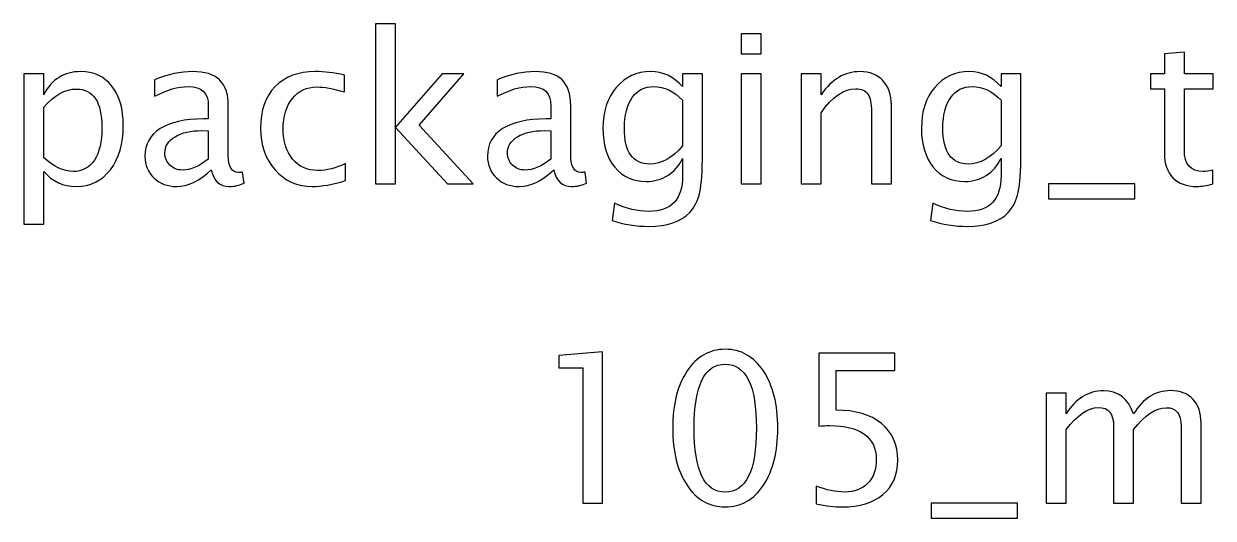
# Model space of a CAD drawing. Header units: centimetres. Extents: x -276 to 74, y -105 to 60.
# Drawn here: x 20.51 to 27.79, y 41.13 to 44.15 of the extents above; entities that cross this region are included whole.
import ezdxf

# ---------------------------------------------------------------- set-up
doc = ezdxf.new("R2010")
doc.units = ezdxf.units.CM
doc.header["$MEASUREMENT"] = 0
doc.layers.add('Layer 1', color=7, linetype='Continuous')

msp = doc.modelspace()

# ---------------------------------------------------------------- linework, layer by layer
at = {"layer": 'Layer 1'}
for points, knots in [([(22.6656, 43.17044), (22.6656, 43.17044), (22.6656, 44.14961), (22.6656, 44.14961), (22.6656, 44.14961), (22.6656, 44.14961), (22.78752, 44.14961), (22.78752, 44.14961), (22.78752, 44.14961), (22.78752, 44.14961), (22.78752, 43.51694), (22.78752, 43.51694), (22.78752, 43.51694), (22.78752, 43.51694), (23.07327, 43.84354), (23.07327, 43.84354), (23.07327, 43.84354), (23.07327, 43.84354), (23.20493, 43.84354), (23.20493, 43.84354), (23.20493, 43.84354), (23.20493, 43.84354), (22.93188, 43.52943), (22.93188, 43.52943), (22.93188, 43.52943), (22.93188, 43.52943), (23.26208, 43.17044), (23.26208, 43.17044), (23.26208, 43.17044), (23.26208, 43.17044), (23.10502, 43.17044), (23.10502, 43.17044), (23.10502, 43.17044), (23.10502, 43.17044), (22.78752, 43.51567), (22.78752, 43.51567), (22.78752, 43.51567), (22.78752, 43.51567), (22.78752, 43.17044), (22.78752, 43.17044), (22.78752, 43.17044), (22.78752, 43.17044), (22.6656, 43.17044), (22.6656, 43.17044)], [0, 0, 0, 0, 0.0833333, 0.0833333, 0.0833333, 0.0833333, 0.1666667, 0.1666667, 0.1666667, 0.1666667, 0.25, 0.25, 0.25, 0.25, 0.3333333, 0.3333333, 0.3333333, 0.3333333, 0.4166667, 0.4166667, 0.4166667, 0.4166667, 0.5, 0.5, 0.5, 0.5, 0.5833333, 0.5833333, 0.5833333, 0.5833333, 0.6666667, 0.6666667, 0.6666667, 0.6666667, 0.75, 0.75, 0.75, 0.75, 0.8333333, 0.8333333, 0.8333333, 0.8333333, 1, 1, 1, 1]), ([(24.90102, 43.96673), (24.90102, 43.96673), (24.90102, 44.08865), (24.90102, 44.08865), (24.90102, 44.08865), (24.90102, 44.08865), (25.02294, 44.08865), (25.02294, 44.08865), (25.02294, 44.08865), (25.02294, 44.08865), (25.02294, 43.96673), (25.02294, 43.96673), (25.02294, 43.96673), (25.02294, 43.96673), (24.90102, 43.96673), (24.90102, 43.96673)], [0, 0, 0, 0, 0.2, 0.2, 0.2, 0.2, 0.4, 0.4, 0.4, 0.4, 0.6, 0.6, 0.6, 0.6, 1, 1, 1, 1]), ([(27.78414, 43.17065), (27.74646, 43.16028), (27.71366, 43.1552), (27.68593, 43.1552), (27.68593, 43.1552), (27.6237, 43.1552), (27.57523, 43.17298), (27.54051, 43.20854), (27.54051, 43.20854), (27.50559, 43.2441), (27.48823, 43.29342), (27.48823, 43.35671), (27.48823, 43.35671), (27.48823, 43.35671), (27.48823, 43.7521), (27.48823, 43.7521), (27.48823, 43.7521), (27.48823, 43.7521), (27.40399, 43.7521), (27.40399, 43.7521), (27.40399, 43.7521), (27.40399, 43.7521), (27.40399, 43.84354), (27.40399, 43.84354), (27.40399, 43.84354), (27.40399, 43.84354), (27.48823, 43.84354), (27.48823, 43.84354), (27.48823, 43.84354), (27.48823, 43.84354), (27.48823, 43.96525), (27.48823, 43.96525), (27.48823, 43.96525), (27.48823, 43.96525), (27.61015, 43.97689), (27.61015, 43.97689), (27.61015, 43.97689), (27.61015, 43.97689), (27.61015, 43.84354), (27.61015, 43.84354), (27.61015, 43.84354), (27.61015, 43.84354), (27.78668, 43.84354), (27.78668, 43.84354), (27.78668, 43.84354), (27.78668, 43.84354), (27.78668, 43.7521), (27.78668, 43.7521), (27.78668, 43.7521), (27.78668, 43.7521), (27.61015, 43.7521), (27.61015, 43.7521), (27.61015, 43.7521), (27.61015, 43.7521), (27.61015, 43.37872), (27.61015, 43.37872), (27.61015, 43.37872), (27.61015, 43.29067), (27.64846, 43.24664), (27.72487, 43.24664), (27.72487, 43.24664), (27.74117, 43.24664), (27.76086, 43.24939), (27.78414, 43.25468), (27.78414, 43.25468), (27.78414, 43.25468), (27.78414, 43.17065), (27.78414, 43.17065)], [0, 0, 0, 0, 0.0555556, 0.0555556, 0.0555556, 0.0555556, 0.1111111, 0.1111111, 0.1111111, 0.1111111, 0.1666667, 0.1666667, 0.1666667, 0.1666667, 0.2222222, 0.2222222, 0.2222222, 0.2222222, 0.2777778, 0.2777778, 0.2777778, 0.2777778, 0.3333333, 0.3333333, 0.3333333, 0.3333333, 0.3888889, 0.3888889, 0.3888889, 0.3888889, 0.4444444, 0.4444444, 0.4444444, 0.4444444, 0.5, 0.5, 0.5, 0.5, 0.5555556, 0.5555556, 0.5555556, 0.5555556, 0.6111111, 0.6111111, 0.6111111, 0.6111111, 0.6666667, 0.6666667, 0.6666667, 0.6666667, 0.7222222, 0.7222222, 0.7222222, 0.7222222, 0.7777778, 0.7777778, 0.7777778, 0.7777778, 0.8333333, 0.8333333, 0.8333333, 0.8333333, 0.8888889, 0.8888889, 0.8888889, 0.8888889, 1, 1, 1, 1]), ([(20.51465, 42.92533), (20.51465, 42.92533), (20.51465, 43.84354), (20.51465, 43.84354), (20.51465, 43.84354), (20.51465, 43.84354), (20.63657, 43.84354), (20.63657, 43.84354), (20.63657, 43.84354), (20.63657, 43.84354), (20.63657, 43.71633), (20.63657, 43.71633), (20.63657, 43.71633), (20.68652, 43.81052), (20.76167, 43.85751), (20.86178, 43.85751), (20.86178, 43.85751), (20.94285, 43.85751), (21.00656, 43.82809), (21.05313, 43.76903), (21.05313, 43.76903), (21.0997, 43.70998), (21.12298, 43.62933), (21.12298, 43.5271), (21.12298, 43.5271), (21.12298, 43.41576), (21.09652, 43.3258), (21.04382, 43.25765), (21.04382, 43.25765), (20.99111, 43.18928), (20.92169, 43.1552), (20.83575, 43.1552), (20.83575, 43.1552), (20.75595, 43.1552), (20.68949, 43.18568), (20.63657, 43.24685), (20.63657, 43.24685), (20.63657, 43.24685), (20.63657, 42.92533), (20.63657, 42.92533), (20.63657, 42.92533), (20.63657, 42.92533), (20.51465, 42.92533), (20.51465, 42.92533)], [0, 0, 0, 0, 0.0833333, 0.0833333, 0.0833333, 0.0833333, 0.1666667, 0.1666667, 0.1666667, 0.1666667, 0.25, 0.25, 0.25, 0.25, 0.3333333, 0.3333333, 0.3333333, 0.3333333, 0.4166667, 0.4166667, 0.4166667, 0.4166667, 0.5, 0.5, 0.5, 0.5, 0.5833333, 0.5833333, 0.5833333, 0.5833333, 0.6666667, 0.6666667, 0.6666667, 0.6666667, 0.75, 0.75, 0.75, 0.75, 0.8333333, 0.8333333, 0.8333333, 0.8333333, 1, 1, 1, 1]), ([(21.66082, 43.25617), (21.58759, 43.18886), (21.5171, 43.1552), (21.44937, 43.1552), (21.44937, 43.1552), (21.3937, 43.1552), (21.34734, 43.17256), (21.31073, 43.20748), (21.31073, 43.20748), (21.2739, 43.24241), (21.25548, 43.28643), (21.25548, 43.33956), (21.25548, 43.33956), (21.25548, 43.41301), (21.28638, 43.46953), (21.34819, 43.5089), (21.34819, 43.5089), (21.41, 43.54827), (21.49869, 43.56795), (21.61426, 43.56795), (21.61426, 43.56795), (21.61426, 43.56795), (21.64283, 43.56795), (21.64283, 43.56795), (21.64283, 43.56795), (21.64283, 43.56795), (21.64283, 43.64902), (21.64283, 43.64902), (21.64283, 43.64902), (21.64283, 43.72712), (21.60219, 43.76607), (21.5207, 43.76607), (21.5207, 43.76607), (21.45762, 43.76607), (21.38862, 43.74617), (21.3139, 43.70638), (21.3139, 43.70638), (21.3139, 43.70638), (21.3139, 43.80671), (21.3139, 43.80671), (21.3139, 43.80671), (21.39603, 43.84058), (21.4735, 43.85751), (21.5461, 43.85751), (21.5461, 43.85751), (21.62082, 43.85751), (21.67606, 43.84058), (21.71141, 43.8065), (21.71141, 43.8065), (21.74697, 43.77242), (21.76475, 43.71993), (21.76475, 43.64902), (21.76475, 43.64902), (21.76475, 43.64902), (21.76475, 43.34485), (21.76475, 43.34485), (21.76475, 43.34485), (21.76475, 43.27522), (21.78613, 43.24029), (21.8291, 43.24029), (21.8291, 43.24029), (21.83439, 43.24029), (21.84222, 43.24114), (21.85259, 43.24283), (21.85259, 43.24283), (21.85259, 43.24283), (21.86127, 43.1751), (21.86127, 43.1751), (21.86127, 43.1751), (21.83354, 43.16176), (21.80306, 43.1552), (21.76962, 43.1552), (21.76962, 43.1552), (21.71268, 43.1552), (21.67649, 43.18886), (21.66082, 43.25617)], [0, 0, 0, 0, 0.05, 0.05, 0.05, 0.05, 0.1, 0.1, 0.1, 0.1, 0.15, 0.15, 0.15, 0.15, 0.2, 0.2, 0.2, 0.2, 0.25, 0.25, 0.25, 0.25, 0.3, 0.3, 0.3, 0.3, 0.35, 0.35, 0.35, 0.35, 0.4, 0.4, 0.4, 0.4, 0.45, 0.45, 0.45, 0.45, 0.5, 0.5, 0.5, 0.5, 0.55, 0.55, 0.55, 0.55, 0.6, 0.6, 0.6, 0.6, 0.65, 0.65, 0.65, 0.65, 0.7, 0.7, 0.7, 0.7, 0.75, 0.75, 0.75, 0.75, 0.8, 0.8, 0.8, 0.8, 0.85, 0.85, 0.85, 0.85, 0.9, 0.9, 0.9, 0.9, 1, 1, 1, 1]), ([(22.48251, 43.19076), (22.40356, 43.16705), (22.3354, 43.1552), (22.27804, 43.1552), (22.27804, 43.1552), (22.18702, 43.1552), (22.11167, 43.18886), (22.05177, 43.25595), (22.05177, 43.25595), (21.99187, 43.32326), (21.96181, 43.40814), (21.96181, 43.51038), (21.96181, 43.51038), (21.96181, 43.6196), (21.99144, 43.7049), (22.05071, 43.76586), (22.05071, 43.76586), (22.10998, 43.82703), (22.19274, 43.85751), (22.299, 43.85751), (22.299, 43.85751), (22.35128, 43.85751), (22.41012, 43.85031), (22.47489, 43.83592), (22.47489, 43.83592), (22.47489, 43.83592), (22.47489, 43.73305), (22.47489, 43.73305), (22.47489, 43.73305), (22.4061, 43.75337), (22.35001, 43.76353), (22.30683, 43.76353), (22.30683, 43.76353), (22.24417, 43.76353), (22.19401, 43.74004), (22.15654, 43.69326), (22.15654, 43.69326), (22.11908, 43.64648), (22.10024, 43.58404), (22.10024, 43.50614), (22.10024, 43.50614), (22.10024, 43.43058), (22.11971, 43.36962), (22.15845, 43.32284), (22.15845, 43.32284), (22.19718, 43.27627), (22.24777, 43.25299), (22.31064, 43.25299), (22.31064, 43.25299), (22.36631, 43.25299), (22.42346, 43.26738), (22.48251, 43.29617), (22.48251, 43.29617), (22.48251, 43.29617), (22.48251, 43.19076), (22.48251, 43.19076)], [0, 0, 0, 0, 0.0666667, 0.0666667, 0.0666667, 0.0666667, 0.1333333, 0.1333333, 0.1333333, 0.1333333, 0.2, 0.2, 0.2, 0.2, 0.2666667, 0.2666667, 0.2666667, 0.2666667, 0.3333333, 0.3333333, 0.3333333, 0.3333333, 0.4, 0.4, 0.4, 0.4, 0.4666667, 0.4666667, 0.4666667, 0.4666667, 0.5333333, 0.5333333, 0.5333333, 0.5333333, 0.6, 0.6, 0.6, 0.6, 0.6666667, 0.6666667, 0.6666667, 0.6666667, 0.7333333, 0.7333333, 0.7333333, 0.7333333, 0.8, 0.8, 0.8, 0.8, 0.8666667, 0.8666667, 0.8666667, 0.8666667, 1, 1, 1, 1]), ([(23.75484, 43.25617), (23.68161, 43.18886), (23.61112, 43.1552), (23.54339, 43.1552), (23.54339, 43.1552), (23.48772, 43.1552), (23.44136, 43.17256), (23.40475, 43.20748), (23.40475, 43.20748), (23.36792, 43.24241), (23.3495, 43.28643), (23.3495, 43.33956), (23.3495, 43.33956), (23.3495, 43.41301), (23.3804, 43.46953), (23.44221, 43.5089), (23.44221, 43.5089), (23.50402, 43.54827), (23.59271, 43.56795), (23.70828, 43.56795), (23.70828, 43.56795), (23.70828, 43.56795), (23.73685, 43.56795), (23.73685, 43.56795), (23.73685, 43.56795), (23.73685, 43.56795), (23.73685, 43.64902), (23.73685, 43.64902), (23.73685, 43.64902), (23.73685, 43.72712), (23.69621, 43.76607), (23.61472, 43.76607), (23.61472, 43.76607), (23.55164, 43.76607), (23.48264, 43.74617), (23.40792, 43.70638), (23.40792, 43.70638), (23.40792, 43.70638), (23.40792, 43.80671), (23.40792, 43.80671), (23.40792, 43.80671), (23.49005, 43.84058), (23.56752, 43.85751), (23.64012, 43.85751), (23.64012, 43.85751), (23.71484, 43.85751), (23.77008, 43.84058), (23.80543, 43.8065), (23.80543, 43.8065), (23.84099, 43.77242), (23.85877, 43.71993), (23.85877, 43.64902), (23.85877, 43.64902), (23.85877, 43.64902), (23.85877, 43.34485), (23.85877, 43.34485), (23.85877, 43.34485), (23.85877, 43.27522), (23.88015, 43.24029), (23.92312, 43.24029), (23.92312, 43.24029), (23.92841, 43.24029), (23.93624, 43.24114), (23.94661, 43.24283), (23.94661, 43.24283), (23.94661, 43.24283), (23.95529, 43.1751), (23.95529, 43.1751), (23.95529, 43.1751), (23.92756, 43.16176), (23.89708, 43.1552), (23.86364, 43.1552), (23.86364, 43.1552), (23.8067, 43.1552), (23.77051, 43.18886), (23.75484, 43.25617)], [0, 0, 0, 0, 0.05, 0.05, 0.05, 0.05, 0.1, 0.1, 0.1, 0.1, 0.15, 0.15, 0.15, 0.15, 0.2, 0.2, 0.2, 0.2, 0.25, 0.25, 0.25, 0.25, 0.3, 0.3, 0.3, 0.3, 0.35, 0.35, 0.35, 0.35, 0.4, 0.4, 0.4, 0.4, 0.45, 0.45, 0.45, 0.45, 0.5, 0.5, 0.5, 0.5, 0.55, 0.55, 0.55, 0.55, 0.6, 0.6, 0.6, 0.6, 0.65, 0.65, 0.65, 0.65, 0.7, 0.7, 0.7, 0.7, 0.75, 0.75, 0.75, 0.75, 0.8, 0.8, 0.8, 0.8, 0.85, 0.85, 0.85, 0.85, 0.9, 0.9, 0.9, 0.9, 1, 1, 1, 1]), ([(24.11171, 42.94692), (24.11171, 42.94692), (24.1261, 43.05233), (24.1261, 43.05233), (24.1261, 43.05233), (24.1968, 43.01931), (24.26686, 43.0028), (24.33608, 43.0028), (24.33608, 43.0028), (24.47345, 43.0028), (24.54224, 43.07561), (24.54224, 43.22103), (24.54224, 43.22103), (24.54224, 43.22103), (24.54224, 43.32686), (24.54224, 43.32686), (24.54224, 43.32686), (24.52107, 43.2822), (24.49102, 43.2477), (24.45186, 43.22293), (24.45186, 43.22293), (24.4127, 43.19817), (24.3691, 43.18568), (24.32105, 43.18568), (24.32105, 43.18568), (24.23956, 43.18568), (24.175, 43.21489), (24.12737, 43.27331), (24.12737, 43.27331), (24.07975, 43.33173), (24.05583, 43.41089), (24.05583, 43.5108), (24.05583, 43.5108), (24.05583, 43.61304), (24.08292, 43.69643), (24.13711, 43.76099), (24.13711, 43.76099), (24.19151, 43.82534), (24.26157, 43.85751), (24.34772, 43.85751), (24.34772, 43.85751), (24.42307, 43.85751), (24.48805, 43.82703), (24.54224, 43.76586), (24.54224, 43.76586), (24.54224, 43.76586), (24.54224, 43.84354), (24.54224, 43.84354), (24.54224, 43.84354), (24.54224, 43.84354), (24.66416, 43.84354), (24.66416, 43.84354), (24.66416, 43.84354), (24.66416, 43.84354), (24.66416, 43.35417), (24.66416, 43.35417), (24.66416, 43.35417), (24.66416, 43.24897), (24.65866, 43.17108), (24.64765, 43.12049), (24.64765, 43.12049), (24.63686, 43.0699), (24.61611, 43.02841), (24.58606, 42.99624), (24.58606, 42.99624), (24.53272, 42.93972), (24.44932, 42.91136), (24.33608, 42.91136), (24.33608, 42.91136), (24.2584, 42.91136), (24.18368, 42.92321), (24.11171, 42.94692)], [0, 0, 0, 0, 0.0526316, 0.0526316, 0.0526316, 0.0526316, 0.1052632, 0.1052632, 0.1052632, 0.1052632, 0.1578947, 0.1578947, 0.1578947, 0.1578947, 0.2105263, 0.2105263, 0.2105263, 0.2105263, 0.2631579, 0.2631579, 0.2631579, 0.2631579, 0.3157895, 0.3157895, 0.3157895, 0.3157895, 0.3684211, 0.3684211, 0.3684211, 0.3684211, 0.4210526, 0.4210526, 0.4210526, 0.4210526, 0.4736842, 0.4736842, 0.4736842, 0.4736842, 0.5263158, 0.5263158, 0.5263158, 0.5263158, 0.5789474, 0.5789474, 0.5789474, 0.5789474, 0.6315789, 0.6315789, 0.6315789, 0.6315789, 0.6842105, 0.6842105, 0.6842105, 0.6842105, 0.7368421, 0.7368421, 0.7368421, 0.7368421, 0.7894737, 0.7894737, 0.7894737, 0.7894737, 0.8421053, 0.8421053, 0.8421053, 0.8421053, 0.8947368, 0.8947368, 0.8947368, 0.8947368, 1, 1, 1, 1]), ([(25.26805, 43.17044), (25.26805, 43.17044), (25.26805, 43.84354), (25.26805, 43.84354), (25.26805, 43.84354), (25.26805, 43.84354), (25.38997, 43.84354), (25.38997, 43.84354), (25.38997, 43.84354), (25.38997, 43.84354), (25.38997, 43.71633), (25.38997, 43.71633), (25.38997, 43.71633), (25.45453, 43.81052), (25.53369, 43.85751), (25.62725, 43.85751), (25.62725, 43.85751), (25.68609, 43.85751), (25.73287, 43.8391), (25.76737, 43.80205), (25.76737, 43.80205), (25.80187, 43.76522), (25.81923, 43.71548), (25.81923, 43.65325), (25.81923, 43.65325), (25.81923, 43.65325), (25.81923, 43.17044), (25.81923, 43.17044), (25.81923, 43.17044), (25.81923, 43.17044), (25.69731, 43.17044), (25.69731, 43.17044), (25.69731, 43.17044), (25.69731, 43.17044), (25.69731, 43.61346), (25.69731, 43.61346), (25.69731, 43.61346), (25.69731, 43.66341), (25.6899, 43.69897), (25.6753, 43.72014), (25.6753, 43.72014), (25.66048, 43.74152), (25.63614, 43.7521), (25.60206, 43.7521), (25.60206, 43.7521), (25.52713, 43.7521), (25.45643, 43.70321), (25.38997, 43.60542), (25.38997, 43.60542), (25.38997, 43.60542), (25.38997, 43.17044), (25.38997, 43.17044), (25.38997, 43.17044), (25.38997, 43.17044), (25.26805, 43.17044), (25.26805, 43.17044)], [0, 0, 0, 0, 0.0666667, 0.0666667, 0.0666667, 0.0666667, 0.1333333, 0.1333333, 0.1333333, 0.1333333, 0.2, 0.2, 0.2, 0.2, 0.2666667, 0.2666667, 0.2666667, 0.2666667, 0.3333333, 0.3333333, 0.3333333, 0.3333333, 0.4, 0.4, 0.4, 0.4, 0.4666667, 0.4666667, 0.4666667, 0.4666667, 0.5333333, 0.5333333, 0.5333333, 0.5333333, 0.6, 0.6, 0.6, 0.6, 0.6666667, 0.6666667, 0.6666667, 0.6666667, 0.7333333, 0.7333333, 0.7333333, 0.7333333, 0.8, 0.8, 0.8, 0.8, 0.8666667, 0.8666667, 0.8666667, 0.8666667, 1, 1, 1, 1]), ([(26.05884, 42.94692), (26.05884, 42.94692), (26.07323, 43.05233), (26.07323, 43.05233), (26.07323, 43.05233), (26.14393, 43.01931), (26.21399, 43.0028), (26.28321, 43.0028), (26.28321, 43.0028), (26.42058, 43.0028), (26.48937, 43.07561), (26.48937, 43.22103), (26.48937, 43.22103), (26.48937, 43.22103), (26.48937, 43.32686), (26.48937, 43.32686), (26.48937, 43.32686), (26.4682, 43.2822), (26.43815, 43.2477), (26.39899, 43.22293), (26.39899, 43.22293), (26.35983, 43.19817), (26.31623, 43.18568), (26.26818, 43.18568), (26.26818, 43.18568), (26.18669, 43.18568), (26.12213, 43.21489), (26.0745, 43.27331), (26.0745, 43.27331), (26.02688, 43.33173), (26.00296, 43.41089), (26.00296, 43.5108), (26.00296, 43.5108), (26.00296, 43.61304), (26.03005, 43.69643), (26.08424, 43.76099), (26.08424, 43.76099), (26.13864, 43.82534), (26.2087, 43.85751), (26.29485, 43.85751), (26.29485, 43.85751), (26.3702, 43.85751), (26.43518, 43.82703), (26.48937, 43.76586), (26.48937, 43.76586), (26.48937, 43.76586), (26.48937, 43.84354), (26.48937, 43.84354), (26.48937, 43.84354), (26.48937, 43.84354), (26.61129, 43.84354), (26.61129, 43.84354), (26.61129, 43.84354), (26.61129, 43.84354), (26.61129, 43.35417), (26.61129, 43.35417), (26.61129, 43.35417), (26.61129, 43.24897), (26.60579, 43.17108), (26.59478, 43.12049), (26.59478, 43.12049), (26.58399, 43.0699), (26.56324, 43.02841), (26.53319, 42.99624), (26.53319, 42.99624), (26.47985, 42.93972), (26.39645, 42.91136), (26.28321, 42.91136), (26.28321, 42.91136), (26.20553, 42.91136), (26.13081, 42.92321), (26.05884, 42.94692)], [0, 0, 0, 0, 0.0526316, 0.0526316, 0.0526316, 0.0526316, 0.1052632, 0.1052632, 0.1052632, 0.1052632, 0.1578947, 0.1578947, 0.1578947, 0.1578947, 0.2105263, 0.2105263, 0.2105263, 0.2105263, 0.2631579, 0.2631579, 0.2631579, 0.2631579, 0.3157895, 0.3157895, 0.3157895, 0.3157895, 0.3684211, 0.3684211, 0.3684211, 0.3684211, 0.4210526, 0.4210526, 0.4210526, 0.4210526, 0.4736842, 0.4736842, 0.4736842, 0.4736842, 0.5263158, 0.5263158, 0.5263158, 0.5263158, 0.5789474, 0.5789474, 0.5789474, 0.5789474, 0.6315789, 0.6315789, 0.6315789, 0.6315789, 0.6842105, 0.6842105, 0.6842105, 0.6842105, 0.7368421, 0.7368421, 0.7368421, 0.7368421, 0.7894737, 0.7894737, 0.7894737, 0.7894737, 0.8421053, 0.8421053, 0.8421053, 0.8421053, 0.8947368, 0.8947368, 0.8947368, 0.8947368, 1, 1, 1, 1]), ([(24.90102, 43.17044), (24.90102, 43.17044), (24.90102, 43.84354), (24.90102, 43.84354), (24.90102, 43.84354), (24.90102, 43.84354), (25.02294, 43.84354), (25.02294, 43.84354), (25.02294, 43.84354), (25.02294, 43.84354), (25.02294, 43.17044), (25.02294, 43.17044), (25.02294, 43.17044), (25.02294, 43.17044), (24.90102, 43.17044), (24.90102, 43.17044)], [0, 0, 0, 0, 0.2, 0.2, 0.2, 0.2, 0.4, 0.4, 0.4, 0.4, 0.6, 0.6, 0.6, 0.6, 1, 1, 1, 1]), ([(20.63657, 43.33088), (20.69944, 43.27479), (20.75934, 43.24664), (20.81628, 43.24664), (20.81628, 43.24664), (20.87237, 43.24664), (20.91576, 43.27014), (20.94624, 43.31691), (20.94624, 43.31691), (20.97693, 43.36369), (20.99217, 43.42952), (20.99217, 43.51461), (20.99217, 43.51461), (20.99217, 43.67209), (20.9401, 43.75083), (20.83596, 43.75083), (20.83596, 43.75083), (20.7678, 43.75083), (20.70134, 43.714), (20.63657, 43.64013), (20.63657, 43.64013), (20.63657, 43.64013), (20.63657, 43.33088), (20.63657, 43.33088)], [0, 0, 0, 0, 0.1428571, 0.1428571, 0.1428571, 0.1428571, 0.2857143, 0.2857143, 0.2857143, 0.2857143, 0.4285714, 0.4285714, 0.4285714, 0.4285714, 0.5714286, 0.5714286, 0.5714286, 0.5714286, 0.7142857, 0.7142857, 0.7142857, 0.7142857, 1, 1, 1, 1]), ([(24.54224, 43.40327), (24.54224, 43.40327), (24.54224, 43.68246), (24.54224, 43.68246), (24.54224, 43.68246), (24.48848, 43.73813), (24.42985, 43.76607), (24.36656, 43.76607), (24.36656, 43.76607), (24.31025, 43.76607), (24.26623, 43.74363), (24.23448, 43.69855), (24.23448, 43.69855), (24.20252, 43.65368), (24.18664, 43.59123), (24.18664, 43.51165), (24.18664, 43.51165), (24.18664, 43.36539), (24.2385, 43.29236), (24.34243, 43.29236), (24.34243, 43.29236), (24.41312, 43.29236), (24.4798, 43.3294), (24.54224, 43.40327)], [0, 0, 0, 0, 0.1428571, 0.1428571, 0.1428571, 0.1428571, 0.2857143, 0.2857143, 0.2857143, 0.2857143, 0.4285714, 0.4285714, 0.4285714, 0.4285714, 0.5714286, 0.5714286, 0.5714286, 0.5714286, 0.7142857, 0.7142857, 0.7142857, 0.7142857, 1, 1, 1, 1]), ([(26.48937, 43.40327), (26.48937, 43.40327), (26.48937, 43.68246), (26.48937, 43.68246), (26.48937, 43.68246), (26.43561, 43.73813), (26.37698, 43.76607), (26.31369, 43.76607), (26.31369, 43.76607), (26.25738, 43.76607), (26.21336, 43.74363), (26.18161, 43.69855), (26.18161, 43.69855), (26.14965, 43.65368), (26.13377, 43.59123), (26.13377, 43.51165), (26.13377, 43.51165), (26.13377, 43.36539), (26.18563, 43.29236), (26.28956, 43.29236), (26.28956, 43.29236), (26.36025, 43.29236), (26.42693, 43.3294), (26.48937, 43.40327)], [0, 0, 0, 0, 0.1428571, 0.1428571, 0.1428571, 0.1428571, 0.2857143, 0.2857143, 0.2857143, 0.2857143, 0.4285714, 0.4285714, 0.4285714, 0.4285714, 0.5714286, 0.5714286, 0.5714286, 0.5714286, 0.7142857, 0.7142857, 0.7142857, 0.7142857, 1, 1, 1, 1]), ([(21.64283, 43.32263), (21.64283, 43.32263), (21.64283, 43.49556), (21.64283, 43.49556), (21.64283, 43.49556), (21.64283, 43.49556), (21.60367, 43.49683), (21.60367, 43.49683), (21.60367, 43.49683), (21.53594, 43.49683), (21.48133, 43.48434), (21.43963, 43.45937), (21.43963, 43.45937), (21.39814, 43.43418), (21.3774, 43.40095), (21.3774, 43.35946), (21.3774, 43.35946), (21.3774, 43.33046), (21.38777, 43.30591), (21.4083, 43.2858), (21.4083, 43.2858), (21.42905, 43.26569), (21.45424, 43.25553), (21.48408, 43.25553), (21.48408, 43.25553), (21.53488, 43.25553), (21.5878, 43.27797), (21.64283, 43.32263)], [0, 0, 0, 0, 0.125, 0.125, 0.125, 0.125, 0.25, 0.25, 0.25, 0.25, 0.375, 0.375, 0.375, 0.375, 0.5, 0.5, 0.5, 0.5, 0.625, 0.625, 0.625, 0.625, 0.75, 0.75, 0.75, 0.75, 1, 1, 1, 1]), ([(23.73685, 43.32263), (23.73685, 43.32263), (23.73685, 43.49556), (23.73685, 43.49556), (23.73685, 43.49556), (23.73685, 43.49556), (23.69769, 43.49683), (23.69769, 43.49683), (23.69769, 43.49683), (23.62996, 43.49683), (23.57535, 43.48434), (23.53365, 43.45937), (23.53365, 43.45937), (23.49216, 43.43418), (23.47142, 43.40095), (23.47142, 43.35946), (23.47142, 43.35946), (23.47142, 43.33046), (23.48179, 43.30591), (23.50232, 43.2858), (23.50232, 43.2858), (23.52307, 43.26569), (23.54826, 43.25553), (23.5781, 43.25553), (23.5781, 43.25553), (23.6289, 43.25553), (23.68182, 43.27797), (23.73685, 43.32263)], [0, 0, 0, 0, 0.125, 0.125, 0.125, 0.125, 0.25, 0.25, 0.25, 0.25, 0.375, 0.375, 0.375, 0.375, 0.5, 0.5, 0.5, 0.5, 0.625, 0.625, 0.625, 0.625, 0.75, 0.75, 0.75, 0.75, 1, 1, 1, 1]), ([(26.77957, 43.079), (26.77957, 43.079), (26.77957, 43.17044), (26.77957, 43.17044), (26.77957, 43.17044), (26.77957, 43.17044), (27.30789, 43.17044), (27.30789, 43.17044), (27.30789, 43.17044), (27.30789, 43.17044), (27.30789, 43.079), (27.30789, 43.079), (27.30789, 43.079), (27.30789, 43.079), (26.77957, 43.079), (26.77957, 43.079)], [0, 0, 0, 0, 0.2, 0.2, 0.2, 0.2, 0.4, 0.4, 0.4, 0.4, 0.6, 0.6, 0.6, 0.6, 1, 1, 1, 1]), ([(23.9316, 41.21887), (23.9316, 41.21887), (23.9316, 42.04564), (23.9316, 42.04564), (23.9316, 42.04564), (23.9316, 42.04564), (23.78555, 42.04564), (23.78555, 42.04564), (23.78555, 42.04564), (23.78555, 42.04564), (23.78555, 42.12184), (23.78555, 42.12184), (23.78555, 42.12184), (23.78555, 42.12184), (24.05352, 42.1447), (24.05352, 42.1447), (24.05352, 42.1447), (24.05352, 42.1447), (24.05352, 41.21887), (24.05352, 41.21887), (24.05352, 41.21887), (24.05352, 41.21887), (23.9316, 41.21887), (23.9316, 41.21887)], [0, 0, 0, 0, 0.1428571, 0.1428571, 0.1428571, 0.1428571, 0.2857143, 0.2857143, 0.2857143, 0.2857143, 0.4285714, 0.4285714, 0.4285714, 0.4285714, 0.5714286, 0.5714286, 0.5714286, 0.5714286, 0.7142857, 0.7142857, 0.7142857, 0.7142857, 1, 1, 1, 1]), ([(24.80324, 41.19601), (24.70693, 41.19601), (24.62925, 41.24025), (24.57041, 41.32851), (24.57041, 41.32851), (24.51135, 41.41678), (24.48193, 41.5332), (24.48193, 41.67798), (24.48193, 41.67798), (24.48193, 41.82276), (24.51135, 41.93917), (24.57041, 42.02744), (24.57041, 42.02744), (24.62925, 42.1157), (24.70693, 42.15994), (24.80324, 42.15994), (24.80324, 42.15994), (24.89997, 42.15994), (24.97765, 42.11591), (25.0365, 42.02786), (25.0365, 42.02786), (25.09513, 41.93981), (25.12455, 41.82318), (25.12455, 41.67798), (25.12455, 41.67798), (25.12455, 41.5332), (25.09513, 41.41678), (25.0365, 41.32851), (25.0365, 41.32851), (24.97765, 41.24025), (24.89997, 41.19601), (24.80324, 41.19601)], [0, 0, 0, 0, 0.1111111, 0.1111111, 0.1111111, 0.1111111, 0.2222222, 0.2222222, 0.2222222, 0.2222222, 0.3333333, 0.3333333, 0.3333333, 0.3333333, 0.4444444, 0.4444444, 0.4444444, 0.4444444, 0.5555556, 0.5555556, 0.5555556, 0.5555556, 0.6666667, 0.6666667, 0.6666667, 0.6666667, 0.7777778, 0.7777778, 0.7777778, 0.7777778, 1, 1, 1, 1]), ([(25.35992, 41.21506), (25.35992, 41.21506), (25.35992, 41.32428), (25.35992, 41.32428), (25.35992, 41.32428), (25.42067, 41.29973), (25.47824, 41.28745), (25.53328, 41.28745), (25.53328, 41.28745), (25.59339, 41.28745), (25.6408, 41.30523), (25.6753, 41.34079), (25.6753, 41.34079), (25.70981, 41.37635), (25.72695, 41.42525), (25.72695, 41.48748), (25.72695, 41.48748), (25.72695, 41.55436), (25.70261, 41.60559), (25.65393, 41.64093), (25.65393, 41.64093), (25.60524, 41.67628), (25.53476, 41.69385), (25.44268, 41.69385), (25.44268, 41.69385), (25.4213, 41.69385), (25.39866, 41.69237), (25.37516, 41.68941), (25.37516, 41.68941), (25.37516, 41.68941), (25.37516, 42.13708), (25.37516, 42.13708), (25.37516, 42.13708), (25.37516, 42.13708), (25.83998, 42.13708), (25.83998, 42.13708), (25.83998, 42.13708), (25.83998, 42.13708), (25.83998, 42.0304), (25.83998, 42.0304), (25.83998, 42.0304), (25.83998, 42.0304), (25.48184, 42.0304), (25.48184, 42.0304), (25.48184, 42.0304), (25.48184, 42.0304), (25.48184, 41.78783), (25.48184, 41.78783), (25.48184, 41.78783), (25.59995, 41.78783), (25.69203, 41.76074), (25.75828, 41.70655), (25.75828, 41.70655), (25.82453, 41.65258), (25.85776, 41.57765), (25.85776, 41.48176), (25.85776, 41.48176), (25.85776, 41.39244), (25.8277, 41.32259), (25.76759, 41.272), (25.76759, 41.272), (25.70748, 41.22141), (25.6245, 41.19601), (25.51867, 41.19601), (25.51867, 41.19601), (25.47147, 41.19601), (25.41855, 41.20236), (25.35992, 41.21506)], [0, 0, 0, 0, 0.0555556, 0.0555556, 0.0555556, 0.0555556, 0.1111111, 0.1111111, 0.1111111, 0.1111111, 0.1666667, 0.1666667, 0.1666667, 0.1666667, 0.2222222, 0.2222222, 0.2222222, 0.2222222, 0.2777778, 0.2777778, 0.2777778, 0.2777778, 0.3333333, 0.3333333, 0.3333333, 0.3333333, 0.3888889, 0.3888889, 0.3888889, 0.3888889, 0.4444444, 0.4444444, 0.4444444, 0.4444444, 0.5, 0.5, 0.5, 0.5, 0.5555556, 0.5555556, 0.5555556, 0.5555556, 0.6111111, 0.6111111, 0.6111111, 0.6111111, 0.6666667, 0.6666667, 0.6666667, 0.6666667, 0.7222222, 0.7222222, 0.7222222, 0.7222222, 0.7777778, 0.7777778, 0.7777778, 0.7777778, 0.8333333, 0.8333333, 0.8333333, 0.8333333, 0.8888889, 0.8888889, 0.8888889, 0.8888889, 1, 1, 1, 1]), ([(24.80303, 41.28745), (24.93024, 41.28745), (24.99374, 41.41763), (24.99374, 41.67798), (24.99374, 41.67798), (24.99374, 41.93833), (24.93024, 42.0685), (24.80303, 42.0685), (24.80303, 42.0685), (24.67624, 42.0685), (24.61274, 41.93833), (24.61274, 41.67798), (24.61274, 41.67798), (24.61274, 41.41763), (24.67624, 41.28745), (24.80303, 41.28745)], [0, 0, 0, 0, 0.2, 0.2, 0.2, 0.2, 0.4, 0.4, 0.4, 0.4, 0.6, 0.6, 0.6, 0.6, 1, 1, 1, 1]), ([(26.76496, 41.21887), (26.76496, 41.21887), (26.76496, 41.89197), (26.76496, 41.89197), (26.76496, 41.89197), (26.76496, 41.89197), (26.88688, 41.89197), (26.88688, 41.89197), (26.88688, 41.89197), (26.88688, 41.89197), (26.88688, 41.76476), (26.88688, 41.76476), (26.88688, 41.76476), (26.94636, 41.85895), (27.02256, 41.90594), (27.1159, 41.90594), (27.1159, 41.90594), (27.20586, 41.90594), (27.26703, 41.85895), (27.29963, 41.76476), (27.29963, 41.76476), (27.35742, 41.8598), (27.43277, 41.90721), (27.52527, 41.90721), (27.52527, 41.90721), (27.58432, 41.90721), (27.63025, 41.88985), (27.66306, 41.85493), (27.66306, 41.85493), (27.69587, 41.82), (27.71238, 41.77111), (27.71238, 41.70824), (27.71238, 41.70824), (27.71238, 41.70824), (27.71238, 41.21887), (27.71238, 41.21887), (27.71238, 41.21887), (27.71238, 41.21887), (27.59046, 41.21887), (27.59046, 41.21887), (27.59046, 41.21887), (27.59046, 41.21887), (27.59046, 41.68814), (27.59046, 41.68814), (27.59046, 41.68814), (27.59046, 41.76476), (27.55998, 41.80307), (27.49902, 41.80307), (27.49902, 41.80307), (27.43573, 41.80307), (27.36927, 41.75841), (27.29963, 41.66887), (27.29963, 41.66887), (27.29963, 41.66887), (27.29963, 41.21887), (27.29963, 41.21887), (27.29963, 41.21887), (27.29963, 41.21887), (27.17771, 41.21887), (27.17771, 41.21887), (27.17771, 41.21887), (27.17771, 41.21887), (27.17771, 41.68856), (27.17771, 41.68856), (27.17771, 41.68856), (27.17771, 41.76582), (27.14681, 41.80434), (27.08479, 41.80434), (27.08479, 41.80434), (27.02319, 41.80434), (26.95715, 41.75947), (26.88688, 41.66951), (26.88688, 41.66951), (26.88688, 41.66951), (26.88688, 41.21887), (26.88688, 41.21887), (26.88688, 41.21887), (26.88688, 41.21887), (26.76496, 41.21887), (26.76496, 41.21887)], [0, 0, 0, 0, 0.047619, 0.047619, 0.047619, 0.047619, 0.0952381, 0.0952381, 0.0952381, 0.0952381, 0.1428571, 0.1428571, 0.1428571, 0.1428571, 0.1904762, 0.1904762, 0.1904762, 0.1904762, 0.2380952, 0.2380952, 0.2380952, 0.2380952, 0.2857143, 0.2857143, 0.2857143, 0.2857143, 0.3333333, 0.3333333, 0.3333333, 0.3333333, 0.3809524, 0.3809524, 0.3809524, 0.3809524, 0.4285714, 0.4285714, 0.4285714, 0.4285714, 0.4761905, 0.4761905, 0.4761905, 0.4761905, 0.5238095, 0.5238095, 0.5238095, 0.5238095, 0.5714286, 0.5714286, 0.5714286, 0.5714286, 0.6190476, 0.6190476, 0.6190476, 0.6190476, 0.6666667, 0.6666667, 0.6666667, 0.6666667, 0.7142857, 0.7142857, 0.7142857, 0.7142857, 0.7619048, 0.7619048, 0.7619048, 0.7619048, 0.8095238, 0.8095238, 0.8095238, 0.8095238, 0.8571429, 0.8571429, 0.8571429, 0.8571429, 0.9047619, 0.9047619, 0.9047619, 0.9047619, 1, 1, 1, 1]), ([(26.06138, 41.12743), (26.06138, 41.12743), (26.06138, 41.21887), (26.06138, 41.21887), (26.06138, 41.21887), (26.06138, 41.21887), (26.5897, 41.21887), (26.5897, 41.21887), (26.5897, 41.21887), (26.5897, 41.21887), (26.5897, 41.12743), (26.5897, 41.12743), (26.5897, 41.12743), (26.5897, 41.12743), (26.06138, 41.12743), (26.06138, 41.12743)], [0, 0, 0, 0, 0.2, 0.2, 0.2, 0.2, 0.4, 0.4, 0.4, 0.4, 0.6, 0.6, 0.6, 0.6, 1, 1, 1, 1])]:
    msp.add_open_spline(points, degree=3, knots=knots, dxfattribs=at)

doc.saveas('drawing.dxf')
